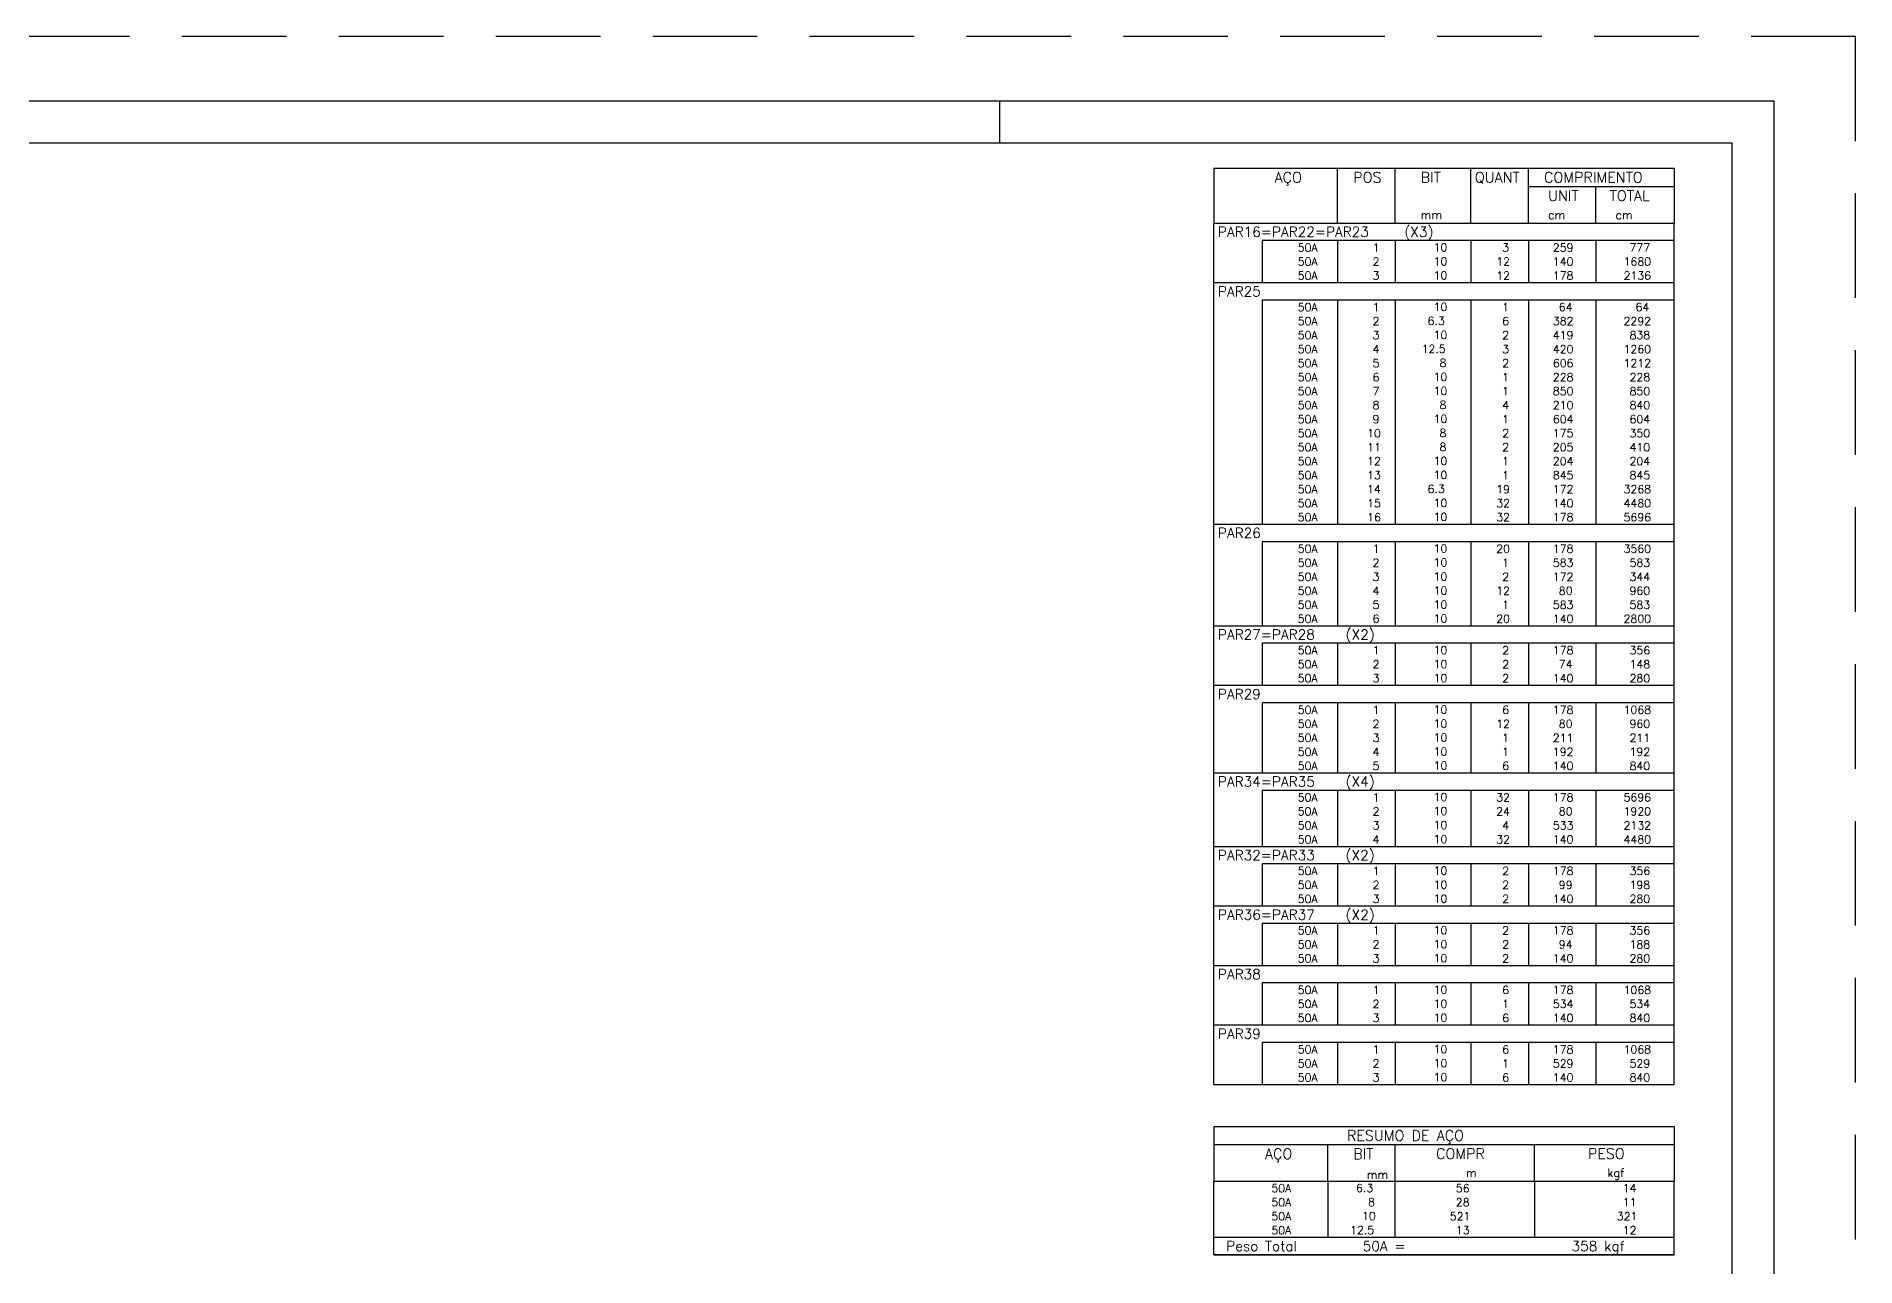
# Model space of a CAD drawing. Extents: x -1 to 122, y -1 to 61.
# Drawn here: x 78.26 to 121.74, y 31.65 to 61.05 of the extents above; entities that cross this region are included whole.
import ezdxf

# ---------------------------------------------------------------- set-up
doc = ezdxf.new("R2010")
doc.units = 0
doc.header["$MEASUREMENT"] = 0
doc.linetypes.add('HIDDEN', pattern=[0.375, 0.25, -0.125])
doc.layers.get('0').update_dxf_attribs({"linetype": 'CONTINUOUS'})
doc.layers.get('Defpoints').update_dxf_attribs({"linetype": 'CONTINUOUS'})
doc.layers.add('ARQ_FOLHA', color=7, linetype='CONTINUOUS')
doc.layers.add('PENA_02', color=2, linetype='CONTINUOUS')
doc.styles.get("Standard").update_dxf_attribs({"font": 'ROMANS.SHX'})

# ---------------------------------------------------------------- blocks, each defined once
blk = doc.blocks.new('FOLHA A1+1 - 1102 X 594')
at = {"layer": 'ARQ_FOLHA', "color": 1}
blk.add_line((-185, 584), (-185, 594), dxfattribs=at)
for points in [[(-1189, 0), (0, 0), (0, 594), (-1189, 594)], [(-1164, 10), (-10, 10), (-10, 584), (-1164, 584)]]:
    blk.add_lwpolyline(points, close=True, dxfattribs=at)
at = {"layer": 'Defpoints', "color": 8, "linetype": 'HIDDEN', "ltscale": 100}
blk.add_lwpolyline([(-1208.5, 609.5), (-1208.5, -15.5), (19.5, -15.5), (19.5, 609.5)], close=True, dxfattribs=at)

msp = doc.modelspace()

# ---------------------------------------------------------------- linework, layer by layer
at = {"layer": 'PENA_02', "linetype": 'Continuous'}
for p, q in [((106.4, 57.902567), (106.4, 56.590067)), ((106.4, 57.902567), (117.4, 57.902567)), ((109.35, 56.590067), (109.35, 57.902567)), ((110.73, 56.590067), (110.73, 57.902567)), ((112.54, 56.590067), (112.54, 57.902567)), ((113.92, 56.590067), (113.92, 57.902567)), ((117.4, 57.902567), (117.4, 56.590067)), ((113.92, 57.465067), (117.4, 57.465067)), ((115.53, 56.590067), (115.53, 57.465067)), ((106.4, 56.590067), (117.4, 56.590067)), ((106.4, 56.17167), (106.4, 56.590067)), ((106.4, 56.590067), (117.4, 56.590067)), ((117.4, 56.17167), (117.4, 56.590067)), ((106.4, 55.836952), (106.4, 56.17167)), ((117.4, 56.17167), (107.55, 56.17167)), ((107.55, 56.17167), (107.55, 55.836952)), ((109.35, 56.17167), (109.35, 55.836952)), ((110.73, 56.17167), (110.73, 55.836952)), ((112.54, 56.17167), (112.54, 55.836952)), ((113.92, 56.17167), (113.92, 55.836952)), ((115.53, 56.17167), (115.53, 55.836952)), ((117.4, 55.836952), (117.4, 56.17167)), ((106.4, 55.502234), (106.4, 55.836952)), ((107.55, 55.836952), (107.55, 55.502234)), ((109.35, 55.836952), (109.35, 55.502234)), ((110.73, 55.836952), (110.73, 55.502234)), ((112.54, 55.836952), (112.54, 55.502234)), ((113.92, 55.836952), (113.92, 55.502234)), ((115.53, 55.836952), (115.53, 55.502234)), ((117.4, 55.502234), (117.4, 55.836952)), ((106.4, 55.167516), (106.4, 55.502234)), ((107.55, 55.502234), (107.55, 55.167516)), ((109.35, 55.502234), (109.35, 55.167516)), ((110.73, 55.502234), (110.73, 55.167516)), ((112.54, 55.502234), (112.54, 55.167516)), ((113.92, 55.502234), (113.92, 55.167516)), ((115.53, 55.502234), (115.53, 55.167516)), ((117.4, 55.167516), (117.4, 55.502234)), ((106.4, 54.749118), (106.4, 55.167516)), ((106.4, 55.167516), (117.4, 55.167516)), ((117.4, 54.749118), (117.4, 55.167516)), ((106.4, 54.4144), (106.4, 54.749118)), ((106.4, 54.079682), (106.4, 54.4144)), ((117.4, 54.749118), (107.55, 54.749118)), ((107.55, 54.749118), (107.55, 54.4144)), ((107.55, 54.4144), (107.55, 54.079682)), ((109.35, 54.749118), (109.35, 54.4144)), ((109.35, 54.4144), (109.35, 54.079682)), ((110.73, 54.749118), (110.73, 54.4144)), ((110.73, 54.4144), (110.73, 54.079682)), ((112.54, 54.749118), (112.54, 54.4144)), ((112.54, 54.4144), (112.54, 54.079682)), ((113.92, 54.749118), (113.92, 54.4144)), ((113.92, 54.4144), (113.92, 54.079682)), ((115.53, 54.749118), (115.53, 54.4144)), ((115.53, 54.4144), (115.53, 54.079682)), ((117.4, 54.4144), (117.4, 54.749118)), ((117.4, 54.079682), (117.4, 54.4144)), ((106.4, 53.744964), (106.4, 54.079682)), ((107.55, 54.079682), (107.55, 53.744964)), ((109.35, 54.079682), (109.35, 53.744964)), ((110.73, 54.079682), (110.73, 53.744964)), ((112.54, 54.079682), (112.54, 53.744964)), ((113.92, 54.079682), (113.92, 53.744964)), ((115.53, 54.079682), (115.53, 53.744964)), ((117.4, 53.744964), (117.4, 54.079682)), ((106.4, 53.410246), (106.4, 53.744964)), ((107.55, 53.744964), (107.55, 53.410246)), ((109.35, 53.744964), (109.35, 53.410246)), ((110.73, 53.744964), (110.73, 53.410246)), ((112.54, 53.744964), (112.54, 53.410246)), ((113.92, 53.744964), (113.92, 53.410246)), ((115.53, 53.744964), (115.53, 53.410246)), ((117.4, 53.410246), (117.4, 53.744964)), ((106.4, 53.075528), (106.4, 53.410246)), ((106.4, 52.74081), (106.4, 53.075528)), ((107.55, 53.410246), (107.55, 53.075528)), ((107.55, 53.075528), (107.55, 52.74081)), ((109.35, 53.410246), (109.35, 53.075528)), ((109.35, 53.075528), (109.35, 52.74081)), ((110.73, 53.410246), (110.73, 53.075528)), ((110.73, 53.075528), (110.73, 52.74081)), ((112.54, 53.410246), (112.54, 53.075528)), ((112.54, 53.075528), (112.54, 52.74081)), ((113.92, 53.410246), (113.92, 53.075528)), ((113.92, 53.075528), (113.92, 52.74081)), ((115.53, 53.410246), (115.53, 53.075528)), ((115.53, 53.075528), (115.53, 52.74081)), ((117.4, 53.075528), (117.4, 53.410246)), ((117.4, 52.74081), (117.4, 53.075528)), ((106.4, 52.406092), (106.4, 52.74081)), ((107.55, 52.74081), (107.55, 52.406092)), ((109.35, 52.74081), (109.35, 52.406092)), ((110.73, 52.74081), (110.73, 52.406092)), ((112.54, 52.74081), (112.54, 52.406092)), ((113.92, 52.74081), (113.92, 52.406092)), ((115.53, 52.74081), (115.53, 52.406092)), ((117.4, 52.406092), (117.4, 52.74081)), ((106.4, 52.071374), (106.4, 52.406092)), ((107.55, 52.406092), (107.55, 52.071374)), ((109.35, 52.406092), (109.35, 52.071374)), ((110.73, 52.406092), (110.73, 52.071374)), ((112.54, 52.406092), (112.54, 52.071374)), ((113.92, 52.406092), (113.92, 52.071374)), ((115.53, 52.406092), (115.53, 52.071374)), ((117.4, 52.071374), (117.4, 52.406092)), ((106.4, 51.736656), (106.4, 52.071374)), ((107.55, 52.071374), (107.55, 51.736656)), ((109.35, 52.071374), (109.35, 51.736656)), ((110.73, 52.071374), (110.73, 51.736656)), ((112.54, 52.071374), (112.54, 51.736656)), ((113.92, 52.071374), (113.92, 51.736656)), ((115.53, 52.071374), (115.53, 51.736656)), ((117.4, 51.736656), (117.4, 52.071374)), ((106.4, 51.401937), (106.4, 51.736656)), ((106.4, 51.067219), (106.4, 51.401937)), ((107.55, 51.736656), (107.55, 51.401937)), ((107.55, 51.401937), (107.55, 51.067219)), ((109.35, 51.736656), (109.35, 51.401937)), ((109.35, 51.401937), (109.35, 51.067219)), ((110.73, 51.736656), (110.73, 51.401937)), ((110.73, 51.401937), (110.73, 51.067219)), ((112.54, 51.736656), (112.54, 51.401937)), ((112.54, 51.401937), (112.54, 51.067219)), ((113.92, 51.736656), (113.92, 51.401937)), ((113.92, 51.401937), (113.92, 51.067219)), ((115.53, 51.736656), (115.53, 51.401937)), ((115.53, 51.401937), (115.53, 51.067219)), ((117.4, 51.401937), (117.4, 51.736656)), ((117.4, 51.067219), (117.4, 51.401937)), ((106.4, 50.732501), (106.4, 51.067219)), ((107.55, 51.067219), (107.55, 50.732501)), ((109.35, 51.067219), (109.35, 50.732501)), ((110.73, 51.067219), (110.73, 50.732501)), ((112.54, 51.067219), (112.54, 50.732501)), ((113.92, 51.067219), (113.92, 50.732501)), ((115.53, 51.067219), (115.53, 50.732501)), ((117.4, 50.732501), (117.4, 51.067219)), ((106.4, 50.397783), (106.4, 50.732501)), ((107.55, 50.732501), (107.55, 50.397783)), ((109.35, 50.732501), (109.35, 50.397783)), ((110.73, 50.732501), (110.73, 50.397783)), ((112.54, 50.732501), (112.54, 50.397783)), ((113.92, 50.732501), (113.92, 50.397783)), ((115.53, 50.732501), (115.53, 50.397783)), ((117.4, 50.397783), (117.4, 50.732501)), ((106.4, 50.063065), (106.4, 50.397783)), ((106.4, 49.728347), (106.4, 50.063065)), ((107.55, 50.397783), (107.55, 50.063065)), ((107.55, 50.063065), (107.55, 49.728347)), ((109.35, 50.397783), (109.35, 50.063065)), ((109.35, 50.063065), (109.35, 49.728347)), ((110.73, 50.397783), (110.73, 50.063065)), ((110.73, 50.063065), (110.73, 49.728347)), ((112.54, 50.397783), (112.54, 50.063065)), ((112.54, 50.063065), (112.54, 49.728347)), ((113.92, 50.397783), (113.92, 50.063065)), ((113.92, 50.063065), (113.92, 49.728347)), ((115.53, 50.397783), (115.53, 50.063065)), ((115.53, 50.063065), (115.53, 49.728347)), ((117.4, 50.063065), (117.4, 50.397783)), ((117.4, 49.728347), (117.4, 50.063065)), ((106.4, 49.393629), (106.4, 49.728347)), ((107.55, 49.728347), (107.55, 49.393629)), ((109.35, 49.728347), (109.35, 49.393629)), ((110.73, 49.728347), (110.73, 49.393629)), ((112.54, 49.728347), (112.54, 49.393629)), ((113.92, 49.728347), (113.92, 49.393629)), ((115.53, 49.728347), (115.53, 49.393629)), ((117.4, 49.393629), (117.4, 49.728347)), ((106.4, 48.975232), (106.4, 49.393629)), ((106.4, 49.393629), (117.4, 49.393629)), ((117.4, 48.975232), (117.4, 49.393629)), ((106.4, 48.640513), (106.4, 48.975232)), ((117.4, 48.975232), (107.55, 48.975232)), ((107.55, 48.975232), (107.55, 48.640513)), ((109.35, 48.975232), (109.35, 48.640513)), ((110.73, 48.975232), (110.73, 48.640513)), ((112.54, 48.975232), (112.54, 48.640513)), ((113.92, 48.975232), (113.92, 48.640513)), ((115.53, 48.975232), (115.53, 48.640513)), ((117.4, 48.640513), (117.4, 48.975232)), ((106.4, 48.305795), (106.4, 48.640513)), ((106.4, 47.971077), (106.4, 48.305795)), ((107.55, 48.640513), (107.55, 48.305795)), ((107.55, 48.305795), (107.55, 47.971077)), ((109.35, 48.640513), (109.35, 48.305795)), ((109.35, 48.305795), (109.35, 47.971077)), ((110.73, 48.640513), (110.73, 48.305795)), ((110.73, 48.305795), (110.73, 47.971077)), ((112.54, 48.640513), (112.54, 48.305795)), ((112.54, 48.305795), (112.54, 47.971077)), ((113.92, 48.640513), (113.92, 48.305795)), ((113.92, 48.305795), (113.92, 47.971077)), ((115.53, 48.640513), (115.53, 48.305795)), ((115.53, 48.305795), (115.53, 47.971077)), ((117.4, 48.305795), (117.4, 48.640513)), ((117.4, 47.971077), (117.4, 48.305795)), ((106.4, 47.636359), (106.4, 47.971077)), ((107.55, 47.971077), (107.55, 47.636359)), ((109.35, 47.971077), (109.35, 47.636359)), ((110.73, 47.971077), (110.73, 47.636359)), ((112.54, 47.971077), (112.54, 47.636359)), ((113.92, 47.971077), (113.92, 47.636359)), ((115.53, 47.971077), (115.53, 47.636359)), ((117.4, 47.636359), (117.4, 47.971077)), ((106.4, 47.301641), (106.4, 47.636359)), ((107.55, 47.636359), (107.55, 47.301641)), ((109.35, 47.636359), (109.35, 47.301641)), ((110.73, 47.636359), (110.73, 47.301641)), ((112.54, 47.636359), (112.54, 47.301641)), ((113.92, 47.636359), (113.92, 47.301641)), ((115.53, 47.636359), (115.53, 47.301641)), ((117.4, 47.301641), (117.4, 47.636359)), ((106.4, 46.966923), (106.4, 47.301641)), ((106.4, 46.548526), (106.4, 46.966923)), ((106.4, 46.966923), (117.4, 46.966923)), ((107.55, 47.301641), (107.55, 46.966923)), ((109.35, 47.301641), (109.35, 46.966923)), ((110.73, 47.301641), (110.73, 46.966923)), ((112.54, 47.301641), (112.54, 46.966923)), ((113.92, 47.301641), (113.92, 46.966923)), ((115.53, 47.301641), (115.53, 46.966923)), ((117.4, 46.966923), (117.4, 47.301641)), ((117.4, 46.548526), (117.4, 46.966923)), ((106.4, 46.213808), (106.4, 46.548526)), ((117.4, 46.548526), (107.55, 46.548526)), ((107.55, 46.548526), (107.55, 46.213808)), ((109.35, 46.548526), (109.35, 46.213808)), ((110.73, 46.548526), (110.73, 46.213808)), ((112.54, 46.548526), (112.54, 46.213808)), ((113.92, 46.548526), (113.92, 46.213808)), ((115.53, 46.548526), (115.53, 46.213808)), ((117.4, 46.213808), (117.4, 46.548526)), ((106.4, 45.879089), (106.4, 46.213808)), ((107.55, 46.213808), (107.55, 45.879089)), ((109.35, 46.213808), (109.35, 45.879089)), ((110.73, 46.213808), (110.73, 45.879089)), ((112.54, 46.213808), (112.54, 45.879089)), ((113.92, 46.213808), (113.92, 45.879089)), ((115.53, 46.213808), (115.53, 45.879089)), ((117.4, 45.879089), (117.4, 46.213808)), ((106.4, 45.544371), (106.4, 45.879089)), ((107.55, 45.879089), (107.55, 45.544371)), ((109.35, 45.879089), (109.35, 45.544371)), ((110.73, 45.879089), (110.73, 45.544371)), ((112.54, 45.879089), (112.54, 45.544371)), ((113.92, 45.879089), (113.92, 45.544371)), ((115.53, 45.879089), (115.53, 45.544371)), ((117.4, 45.544371), (117.4, 45.879089)), ((106.4, 45.125974), (106.4, 45.544371)), ((106.4, 45.544371), (117.4, 45.544371)), ((117.4, 45.125974), (117.4, 45.544371)), ((106.4, 44.791256), (106.4, 45.125974)), ((106.4, 44.456538), (106.4, 44.791256)), ((117.4, 45.125974), (107.55, 45.125974)), ((107.55, 45.125974), (107.55, 44.791256)), ((107.55, 44.791256), (107.55, 44.456538)), ((109.35, 45.125974), (109.35, 44.791256)), ((109.35, 44.791256), (109.35, 44.456538)), ((110.73, 45.125974), (110.73, 44.791256)), ((110.73, 44.791256), (110.73, 44.456538)), ((112.54, 45.125974), (112.54, 44.791256)), ((112.54, 44.791256), (112.54, 44.456538)), ((113.92, 45.125974), (113.92, 44.791256)), ((113.92, 44.791256), (113.92, 44.456538)), ((115.53, 45.125974), (115.53, 44.791256)), ((115.53, 44.791256), (115.53, 44.456538)), ((117.4, 44.791256), (117.4, 45.125974)), ((117.4, 44.456538), (117.4, 44.791256)), ((106.4, 44.12182), (106.4, 44.456538)), ((107.55, 44.456538), (107.55, 44.12182)), ((109.35, 44.456538), (109.35, 44.12182)), ((110.73, 44.456538), (110.73, 44.12182)), ((112.54, 44.456538), (112.54, 44.12182)), ((113.92, 44.456538), (113.92, 44.12182)), ((115.53, 44.456538), (115.53, 44.12182)), ((117.4, 44.12182), (117.4, 44.456538)), ((106.4, 43.787102), (106.4, 44.12182)), ((107.55, 44.12182), (107.55, 43.787102)), ((109.35, 44.12182), (109.35, 43.787102)), ((110.73, 44.12182), (110.73, 43.787102)), ((112.54, 44.12182), (112.54, 43.787102)), ((113.92, 44.12182), (113.92, 43.787102)), ((115.53, 44.12182), (115.53, 43.787102)), ((117.4, 43.787102), (117.4, 44.12182)), ((106.4, 43.452384), (106.4, 43.787102)), ((107.55, 43.787102), (107.55, 43.452384)), ((109.35, 43.787102), (109.35, 43.452384)), ((110.73, 43.787102), (110.73, 43.452384)), ((112.54, 43.787102), (112.54, 43.452384)), ((113.92, 43.787102), (113.92, 43.452384)), ((115.53, 43.787102), (115.53, 43.452384)), ((117.4, 43.452384), (117.4, 43.787102)), ((106.4, 43.033986), (106.4, 43.452384)), ((106.4, 43.452384), (117.4, 43.452384)), ((117.4, 43.033986), (117.4, 43.452384)), ((106.4, 42.699268), (106.4, 43.033986)), ((106.4, 42.36455), (106.4, 42.699268)), ((117.4, 43.033986), (107.55, 43.033986)), ((107.55, 43.033986), (107.55, 42.699268)), ((107.55, 42.699268), (107.55, 42.36455)), ((109.35, 43.033986), (109.35, 42.699268)), ((109.35, 42.699268), (109.35, 42.36455)), ((110.73, 43.033986), (110.73, 42.699268)), ((110.73, 42.699268), (110.73, 42.36455)), ((112.54, 43.033986), (112.54, 42.699268)), ((112.54, 42.699268), (112.54, 42.36455)), ((113.92, 43.033986), (113.92, 42.699268)), ((113.92, 42.699268), (113.92, 42.36455)), ((115.53, 43.033986), (115.53, 42.699268)), ((115.53, 42.699268), (115.53, 42.36455)), ((117.4, 42.699268), (117.4, 43.033986)), ((117.4, 42.36455), (117.4, 42.699268)), ((106.4, 42.029832), (106.4, 42.36455)), ((107.55, 42.36455), (107.55, 42.029832)), ((109.35, 42.36455), (109.35, 42.029832)), ((110.73, 42.36455), (110.73, 42.029832)), ((112.54, 42.36455), (112.54, 42.029832)), ((113.92, 42.36455), (113.92, 42.029832)), ((115.53, 42.36455), (115.53, 42.029832)), ((117.4, 42.029832), (117.4, 42.36455)), ((106.4, 41.695114), (106.4, 42.029832)), ((107.55, 42.029832), (107.55, 41.695114)), ((109.35, 42.029832), (109.35, 41.695114)), ((110.73, 42.029832), (110.73, 41.695114)), ((112.54, 42.029832), (112.54, 41.695114)), ((113.92, 42.029832), (113.92, 41.695114)), ((115.53, 42.029832), (115.53, 41.695114)), ((117.4, 41.695114), (117.4, 42.029832)), ((106.4, 41.276716), (106.4, 41.695114)), ((106.4, 41.695114), (117.4, 41.695114)), ((117.4, 41.276716), (117.4, 41.695114)), ((106.4, 40.941998), (106.4, 41.276716)), ((106.4, 40.60728), (106.4, 40.941998)), ((117.4, 41.276716), (107.55, 41.276716)), ((107.55, 41.276716), (107.55, 40.941998)), ((107.55, 40.941998), (107.55, 40.60728)), ((109.35, 41.276716), (109.35, 40.941998)), ((109.35, 40.941998), (109.35, 40.60728)), ((110.73, 41.276716), (110.73, 40.941998)), ((110.73, 40.941998), (110.73, 40.60728)), ((112.54, 41.276716), (112.54, 40.941998)), ((112.54, 40.941998), (112.54, 40.60728)), ((113.92, 41.276716), (113.92, 40.941998)), ((113.92, 40.941998), (113.92, 40.60728)), ((115.53, 41.276716), (115.53, 40.941998)), ((115.53, 40.941998), (115.53, 40.60728)), ((117.4, 40.941998), (117.4, 41.276716)), ((117.4, 40.60728), (117.4, 40.941998)), ((106.4, 40.272562), (106.4, 40.60728)), ((107.55, 40.60728), (107.55, 40.272562)), ((109.35, 40.60728), (109.35, 40.272562)), ((110.73, 40.60728), (110.73, 40.272562)), ((112.54, 40.60728), (112.54, 40.272562)), ((113.92, 40.60728), (113.92, 40.272562)), ((115.53, 40.60728), (115.53, 40.272562)), ((117.4, 40.272562), (117.4, 40.60728)), ((106.4, 39.854164), (106.4, 40.272562)), ((106.4, 40.272562), (117.4, 40.272562)), ((117.4, 39.854164), (117.4, 40.272562)), ((106.4, 39.519446), (106.4, 39.854164)), ((117.4, 39.854164), (107.55, 39.854164)), ((107.55, 39.854164), (107.55, 39.519446)), ((109.35, 39.854164), (109.35, 39.519446)), ((110.73, 39.854164), (110.73, 39.519446)), ((112.54, 39.854164), (112.54, 39.519446)), ((113.92, 39.854164), (113.92, 39.519446)), ((115.53, 39.854164), (115.53, 39.519446)), ((117.4, 39.519446), (117.4, 39.854164)), ((106.4, 39.184728), (106.4, 39.519446)), ((106.4, 38.85001), (106.4, 39.184728)), ((107.55, 39.519446), (107.55, 39.184728)), ((107.55, 39.184728), (107.55, 38.85001)), ((109.35, 39.519446), (109.35, 39.184728)), ((109.35, 39.184728), (109.35, 38.85001)), ((110.73, 39.519446), (110.73, 39.184728)), ((110.73, 39.184728), (110.73, 38.85001)), ((112.54, 39.519446), (112.54, 39.184728)), ((112.54, 39.184728), (112.54, 38.85001)), ((113.92, 39.519446), (113.92, 39.184728)), ((113.92, 39.184728), (113.92, 38.85001)), ((115.53, 39.519446), (115.53, 39.184728)), ((115.53, 39.184728), (115.53, 38.85001)), ((117.4, 39.184728), (117.4, 39.519446)), ((117.4, 38.85001), (117.4, 39.184728)), ((106.4, 38.431612), (106.4, 38.85001)), ((106.4, 38.85001), (117.4, 38.85001)), ((117.4, 38.431612), (117.4, 38.85001)), ((106.4, 38.096894), (106.4, 38.431612)), ((117.4, 38.431612), (107.55, 38.431612)), ((107.55, 38.431612), (107.55, 38.096894)), ((109.35, 38.431612), (109.35, 38.096894)), ((110.73, 38.431612), (110.73, 38.096894)), ((112.54, 38.431612), (112.54, 38.096894)), ((113.92, 38.431612), (113.92, 38.096894)), ((115.53, 38.431612), (115.53, 38.096894)), ((117.4, 38.096894), (117.4, 38.431612)), ((106.4, 37.762176), (106.4, 38.096894)), ((107.55, 38.096894), (107.55, 37.762176)), ((109.35, 38.096894), (109.35, 37.762176)), ((110.73, 38.096894), (110.73, 37.762176)), ((112.54, 38.096894), (112.54, 37.762176)), ((113.92, 38.096894), (113.92, 37.762176)), ((115.53, 38.096894), (115.53, 37.762176)), ((117.4, 37.762176), (117.4, 38.096894)), ((106.4, 37.427458), (106.4, 37.762176)), ((106.4, 37.009061), (106.4, 37.427458)), ((106.4, 37.427458), (117.4, 37.427458)), ((107.55, 37.762176), (107.55, 37.427458)), ((109.35, 37.762176), (109.35, 37.427458)), ((110.73, 37.762176), (110.73, 37.427458)), ((112.54, 37.762176), (112.54, 37.427458)), ((113.92, 37.762176), (113.92, 37.427458)), ((115.53, 37.762176), (115.53, 37.427458)), ((117.4, 37.427458), (117.4, 37.762176)), ((117.4, 37.009061), (117.4, 37.427458)), ((106.4, 36.674343), (106.4, 37.009061)), ((117.4, 37.009061), (107.55, 37.009061)), ((107.55, 37.009061), (107.55, 36.674343)), ((109.35, 37.009061), (109.35, 36.674343)), ((110.73, 37.009061), (110.73, 36.674343)), ((112.54, 37.009061), (112.54, 36.674343)), ((113.92, 37.009061), (113.92, 36.674343)), ((115.53, 37.009061), (115.53, 36.674343)), ((117.4, 36.674343), (117.4, 37.009061)), ((106.4, 36.339625), (106.4, 36.674343)), ((107.55, 36.674343), (107.55, 36.339625)), ((109.35, 36.674343), (109.35, 36.339625)), ((110.73, 36.674343), (110.73, 36.339625)), ((112.54, 36.674343), (112.54, 36.339625)), ((113.92, 36.674343), (113.92, 36.339625)), ((115.53, 36.674343), (115.53, 36.339625)), ((117.4, 36.339625), (117.4, 36.674343)), ((106.4, 36.004906), (106.4, 36.339625)), ((107.55, 36.339625), (107.55, 36.004906)), ((109.35, 36.339625), (109.35, 36.004906)), ((110.73, 36.339625), (110.73, 36.004906)), ((112.54, 36.339625), (112.54, 36.004906)), ((113.92, 36.339625), (113.92, 36.004906)), ((115.53, 36.339625), (115.53, 36.004906)), ((117.4, 36.004906), (117.4, 36.339625)), ((106.4, 36.004906), (117.4, 36.004906)), ((106.4, 35.004906), (106.4, 33.692406)), ((106.4, 35.004906), (117.4, 35.004906)), ((117.4, 35.004906), (117.4, 33.692406)), ((106.4, 34.567406), (117.4, 34.567406)), ((109.12, 33.692406), (109.12, 34.567406)), ((110.73, 33.692406), (110.73, 34.567406)), ((114.065, 33.692406), (114.065, 34.567406)), ((106.4, 33.692406), (117.4, 33.692406)), ((106.4, 33.357688), (106.4, 33.692406)), ((109.12, 33.692406), (109.12, 33.357688)), ((110.73, 33.357688), (110.73, 33.692406)), ((114.065, 33.692406), (114.065, 33.357688)), ((117.4, 33.357688), (117.4, 33.692406)), ((106.4, 33.022969), (106.4, 33.357688)), ((109.12, 33.357688), (109.12, 33.02297)), ((110.73, 33.022969), (110.73, 33.357688)), ((114.065, 33.357688), (114.065, 33.022969)), ((117.4, 33.022969), (117.4, 33.357688)), ((106.4, 32.688251), (106.4, 33.022969)), ((106.4, 32.353532), (106.4, 32.688251)), ((109.12, 33.022969), (109.12, 32.688251)), ((109.12, 32.688251), (109.12, 32.353533)), ((110.73, 32.688251), (110.73, 33.022969)), ((110.73, 32.353532), (110.73, 32.688251)), ((114.065, 33.022969), (114.065, 32.688251)), ((114.065, 32.688251), (114.065, 32.353532)), ((117.4, 32.688251), (117.4, 33.022969)), ((117.4, 32.353532), (117.4, 32.688251)), ((106.4, 32.353532), (117.4, 32.353532)), ((106.4, 31.935135), (106.4, 32.353532)), ((106.4, 32.353532), (117.4, 32.353532)), ((117.4, 31.935135), (117.4, 32.353532)), ((117.4, 31.935135), (106.4, 31.935135)), ((106.4, 31.935135), (117.4, 31.935135))]:
    msp.add_line(p, q, dxfattribs=at)

# ---------------------------------------------------------------- block references
at = {"xscale": 0.09999999999999938, "yscale": 0.09999999999999938, "zscale": 0.09999999999999938}
msp.add_blockref('FOLHA A1+1 - 1102 X 594', (119.786331, 0.101748), dxfattribs=at)

# ---------------------------------------------------------------- texts
at = {"layer": 'PENA_02', "linetype": 'Continuous'}
for s, height, p in [('AÇO', 0.25, (107.84958, 57.558817)), ('POS', 0.25, (109.73, 57.558817)), ('BIT', 0.25, (111.34, 57.558817)), ('QUANT', 0.25, (112.636489, 57.558817)), ('COMPRIMENTO', 0.25, (114.289469, 57.558817)), ('UNIT', 0.25, (114.386854, 57.121317)), ('TOTAL', 0.25, (115.859307, 57.121317)), ('PAR16=PAR22=PAR23   (X3)', 0.239084, (106.495798, 56.261326)), ('mm', 0.2, (111.34, 56.683817)), ('cm', 0.2, (114.386854, 56.683817)), ('cm', 0.2, (115.996854, 56.683817)), ('     50A', 0.191268, (107.689661, 55.908677)), ('  1', 0.191268, (109.93, 55.908677)), ('     10', 0.191268, (110.936543, 55.914457)), ('    3', 0.191268, (112.72, 55.908677)), ('    259', 0.191268, (113.93, 55.908677)), ('    777', 0.191268, (115.763622, 55.908677)), ('     50A', 0.191268, (107.689661, 55.573959)), ('  2', 0.191268, (109.93, 55.573959)), ('     10', 0.191268, (110.936543, 55.579739)), ('   12', 0.191268, (112.72, 55.573959)), ('    140', 0.191268, (113.93, 55.573959)), ('   1680', 0.191268, (115.763622, 55.573959)), ('     50A', 0.191268, (107.689661, 55.239241)), ('  3', 0.191268, (109.93, 55.239241)), ('     10', 0.191268, (110.936543, 55.245021)), ('   12', 0.191268, (112.72, 55.239241)), ('    178', 0.191268, (113.93, 55.239241)), ('   2136', 0.191268, (115.763622, 55.239241)), ('PAR25', 0.239084, (106.495798, 54.838775)), ('     50A', 0.191268, (107.689661, 54.486125)), ('  1', 0.191268, (109.93, 54.486125)), ('     10', 0.191268, (110.936543, 54.491905)), ('    1', 0.191268, (112.72, 54.486125)), ('     64', 0.191268, (113.93, 54.486125)), ('     64', 0.191268, (115.763622, 54.486125)), ('     50A', 0.191268, (107.689661, 54.151407)), ('     50A', 0.191268, (107.689661, 53.816689)), ('  2', 0.191268, (109.93, 54.151407)), ('  3', 0.191268, (109.93, 53.816689)), ('    6.3', 0.191268, (110.936543, 54.157187)), ('     10', 0.191268, (110.936543, 53.822469)), ('    2', 0.191268, (112.72, 53.816689)), ('    6', 0.191268, (112.72, 54.151407)), ('    382', 0.191268, (113.93, 54.151407)), ('    419', 0.191268, (113.93, 53.816689)), ('   2292', 0.191268, (115.763622, 54.151407)), ('    838', 0.191268, (115.763622, 53.816689)), ('     50A', 0.191268, (107.689661, 53.481971)), ('  4', 0.191268, (109.93, 53.481971)), ('   12.5', 0.191268, (110.936543, 53.487751)), ('    3', 0.191268, (112.72, 53.481971)), ('    420', 0.191268, (113.93, 53.481971)), ('   1260', 0.191268, (115.763622, 53.481971)), ('     50A', 0.191268, (107.689661, 53.147253)), ('  5', 0.191268, (109.93, 53.147253)), ('      8', 0.191268, (110.936543, 53.153033)), ('    2', 0.191268, (112.72, 53.147253)), ('    606', 0.191268, (113.93, 53.147253)), ('   1212', 0.191268, (115.763622, 53.147253)), ('     50A', 0.191268, (107.689661, 52.812535)), ('     50A', 0.191268, (107.689661, 52.477817)), ('  7', 0.191268, (109.93, 52.477817)), ('  6', 0.191268, (109.93, 52.812535)), ('     10', 0.191268, (110.936543, 52.818315)), ('     10', 0.191268, (110.936543, 52.483597)), ('    1', 0.191268, (112.72, 52.812535)), ('    1', 0.191268, (112.72, 52.477817)), ('    228', 0.191268, (113.93, 52.812535)), ('    850', 0.191268, (113.93, 52.477817)), ('    228', 0.191268, (115.763622, 52.812535)), ('    850', 0.191268, (115.763622, 52.477817)), ('     50A', 0.191268, (107.689661, 52.143099)), ('  8', 0.191268, (109.93, 52.143099)), ('      8', 0.191268, (110.936543, 52.148879)), ('    4', 0.191268, (112.72, 52.143099)), ('    210', 0.191268, (113.93, 52.143099)), ('    840', 0.191268, (115.763622, 52.143099)), ('     50A', 0.191268, (107.689661, 51.808381)), ('  9', 0.191268, (109.93, 51.808381)), ('     10', 0.191268, (110.936543, 51.814161)), ('    1', 0.191268, (112.72, 51.808381)), ('    604', 0.191268, (113.93, 51.808381)), ('    604', 0.191268, (115.763622, 51.808381)), ('     50A', 0.191268, (107.689661, 51.473663)), ('     50A', 0.191268, (107.689661, 51.138945)), (' 10', 0.191268, (109.93, 51.473663)), (' 11', 0.191268, (109.93, 51.138945)), ('      8', 0.191268, (110.936543, 51.479443)), ('      8', 0.191268, (110.936543, 51.144725)), ('    2', 0.191268, (112.72, 51.473663)), ('    2', 0.191268, (112.72, 51.138945)), ('    205', 0.191268, (113.93, 51.138945)), ('    175', 0.191268, (113.93, 51.473663)), ('    350', 0.191268, (115.763622, 51.473663)), ('    410', 0.191268, (115.763622, 51.138945)), ('     50A', 0.191268, (107.689661, 50.804227)), (' 12', 0.191268, (109.93, 50.804227)), ('     10', 0.191268, (110.936543, 50.810007)), ('    1', 0.191268, (112.72, 50.804227)), ('    204', 0.191268, (113.93, 50.804227)), ('    204', 0.191268, (115.763622, 50.804227)), ('     50A', 0.191268, (107.689661, 50.469508)), (' 13', 0.191268, (109.93, 50.469508)), ('     10', 0.191268, (110.936543, 50.475288)), ('    1', 0.191268, (112.72, 50.469508)), ('    845', 0.191268, (113.93, 50.469508)), ('    845', 0.191268, (115.763622, 50.469508)), ('     50A', 0.191268, (107.689661, 50.13479)), (' 14', 0.191268, (109.93, 50.13479)), ('    6.3', 0.191268, (110.936543, 50.14057)), ('   19', 0.191268, (112.72, 50.13479)), ('    172', 0.191268, (113.93, 50.13479)), ('   3268', 0.191268, (115.763622, 50.13479)), ('     50A', 0.191268, (107.689661, 49.800072)), ('     50A', 0.191268, (107.689661, 49.465354)), (' 15', 0.191268, (109.93, 49.800072)), (' 16', 0.191268, (109.93, 49.465354)), ('     10', 0.191268, (110.936543, 49.805852)), ('     10', 0.191268, (110.936543, 49.471134)), ('   32', 0.191268, (112.72, 49.800072)), ('   32', 0.191268, (112.72, 49.465354)), ('    140', 0.191268, (113.93, 49.800072)), ('    178', 0.191268, (113.93, 49.465354)), ('   4480', 0.191268, (115.763622, 49.800072)), ('   5696', 0.191268, (115.763622, 49.465354)), ('PAR26', 0.239084, (106.495798, 49.064888)), ('     50A', 0.191268, (107.689661, 48.712239)), ('  1', 0.191268, (109.93, 48.712239)), ('     10', 0.191268, (110.936543, 48.718019)), ('   20', 0.191268, (112.72, 48.712239)), ('    178', 0.191268, (113.93, 48.712239)), ('   3560', 0.191268, (115.763622, 48.712239)), ('     50A', 0.191268, (107.689661, 48.377521)), ('  2', 0.191268, (109.93, 48.377521)), ('     10', 0.191268, (110.936543, 48.383301)), ('    1', 0.191268, (112.72, 48.377521)), ('    583', 0.191268, (113.93, 48.377521)), ('    583', 0.191268, (115.763622, 48.377521)), ('     50A', 0.191268, (107.689661, 48.042803)), ('     50A', 0.191268, (107.689661, 47.708084)), ('  3', 0.191268, (109.93, 48.042803)), ('  4', 0.191268, (109.93, 47.708084)), ('     10', 0.191268, (110.936543, 48.048583)), ('     10', 0.191268, (110.936543, 47.713864)), ('   12', 0.191268, (112.72, 47.708084)), ('    2', 0.191268, (112.72, 48.042803)), ('    172', 0.191268, (113.93, 48.042803)), ('     80', 0.191268, (113.93, 47.708084)), ('    344', 0.191268, (115.763622, 48.042803)), ('    960', 0.191268, (115.763622, 47.708084)), ('     50A', 0.191268, (107.689661, 47.373366)), ('  5', 0.191268, (109.93, 47.373366)), ('     10', 0.191268, (110.936543, 47.379146)), ('    1', 0.191268, (112.72, 47.373366)), ('    583', 0.191268, (113.93, 47.373366)), ('    583', 0.191268, (115.763622, 47.373366)), ('     50A', 0.191268, (107.689661, 47.038648)), ('  6', 0.191268, (109.93, 47.038648)), ('     10', 0.191268, (110.936543, 47.044428)), ('   20', 0.191268, (112.72, 47.038648)), ('    140', 0.191268, (113.93, 47.038648)), ('   2800', 0.191268, (115.763622, 47.038648)), ('PAR27=PAR28   (X2)', 0.239084, (106.495798, 46.638182)), ('     50A', 0.191268, (107.689661, 46.285533)), ('     50A', 0.191268, (107.689661, 45.950815)), ('  2', 0.191268, (109.93, 45.950815)), ('  1', 0.191268, (109.93, 46.285533)), ('     10', 0.191268, (110.936543, 46.291313)), ('     10', 0.191268, (110.936543, 45.956595)), ('    2', 0.191268, (112.72, 46.285533)), ('    2', 0.191268, (112.72, 45.950815)), ('    178', 0.191268, (113.93, 46.285533)), ('     74', 0.191268, (113.93, 45.950815)), ('    356', 0.191268, (115.763622, 46.285533)), ('    148', 0.191268, (115.763622, 45.950815)), ('     50A', 0.191268, (107.689661, 45.616097)), ('  3', 0.191268, (109.93, 45.616097)), ('     10', 0.191268, (110.936543, 45.621877)), ('    2', 0.191268, (112.72, 45.616097)), ('    140', 0.191268, (113.93, 45.616097)), ('    280', 0.191268, (115.763622, 45.616097)), ('PAR29', 0.239084, (106.495798, 45.21563)), ('     50A', 0.191268, (107.689661, 44.862981)), ('  1', 0.191268, (109.93, 44.862981)), ('     10', 0.191268, (110.936543, 44.868761)), ('    6', 0.191268, (112.72, 44.862981)), ('    178', 0.191268, (113.93, 44.862981)), ('   1068', 0.191268, (115.763622, 44.862981)), ('     50A', 0.191268, (107.689661, 44.528263)), ('     50A', 0.191268, (107.689661, 44.193545)), ('  2', 0.191268, (109.93, 44.528263)), ('  3', 0.191268, (109.93, 44.193545)), ('     10', 0.191268, (110.936543, 44.534043)), ('     10', 0.191268, (110.936543, 44.199325)), ('   12', 0.191268, (112.72, 44.528263)), ('    1', 0.191268, (112.72, 44.193545)), ('    211', 0.191268, (113.93, 44.193545)), ('     80', 0.191268, (113.93, 44.528263)), ('    960', 0.191268, (115.763622, 44.528263)), ('    211', 0.191268, (115.763622, 44.193545)), ('     50A', 0.191268, (107.689661, 43.858827)), ('  4', 0.191268, (109.93, 43.858827)), ('     10', 0.191268, (110.936543, 43.864607)), ('    1', 0.191268, (112.72, 43.858827)), ('    192', 0.191268, (113.93, 43.858827)), ('    192', 0.191268, (115.763622, 43.858827)), ('     50A', 0.191268, (107.689661, 43.524109)), ('  5', 0.191268, (109.93, 43.524109)), ('     10', 0.191268, (110.936543, 43.529889)), ('    6', 0.191268, (112.72, 43.524109)), ('    140', 0.191268, (113.93, 43.524109)), ('    840', 0.191268, (115.763622, 43.524109)), ('PAR34=PAR35   (X4)', 0.239084, (106.495798, 43.123643)), ('     50A', 0.191268, (107.689661, 42.770993)), ('     50A', 0.191268, (107.689661, 42.436275)), ('  2', 0.191268, (109.93, 42.436275)), ('  1', 0.191268, (109.93, 42.770993)), ('     10', 0.191268, (110.936543, 42.776773)), ('     10', 0.191268, (110.936543, 42.442055)), ('   32', 0.191268, (112.72, 42.770993)), ('   24', 0.191268, (112.72, 42.436275)), ('    178', 0.191268, (113.93, 42.770993)), ('     80', 0.191268, (113.93, 42.436275)), ('   5696', 0.191268, (115.763622, 42.770993)), ('   1920', 0.191268, (115.763622, 42.436275)), ('     50A', 0.191268, (107.689661, 42.101557)), ('  3', 0.191268, (109.93, 42.101557)), ('     10', 0.191268, (110.936543, 42.107337)), ('    4', 0.191268, (112.72, 42.101557)), ('    533', 0.191268, (113.93, 42.101557)), ('   2132', 0.191268, (115.763622, 42.101557)), ('     50A', 0.191268, (107.689661, 41.766839)), ('  4', 0.191268, (109.93, 41.766839)), ('     10', 0.191268, (110.936543, 41.772619)), ('   32', 0.191268, (112.72, 41.766839)), ('    140', 0.191268, (113.93, 41.766839)), ('   4480', 0.191268, (115.763622, 41.766839)), ('PAR32=PAR33   (X2)', 0.239084, (106.495798, 41.366373)), ('     50A', 0.191268, (107.689661, 41.013723)), ('  1', 0.191268, (109.93, 41.013723)), ('     10', 0.191268, (110.936543, 41.019503)), ('     10', 0.191268, (110.936543, 40.684785)), ('    2', 0.191268, (112.72, 41.013723)), ('    178', 0.191268, (113.93, 41.013723)), ('    356', 0.191268, (115.763622, 41.013723)), ('     50A', 0.191268, (107.689661, 40.679005)), ('     50A', 0.191268, (107.689661, 40.344287)), ('  2', 0.191268, (109.93, 40.679005)), ('  3', 0.191268, (109.93, 40.344287)), ('     10', 0.191268, (110.936543, 40.350067)), ('    2', 0.191268, (112.72, 40.679005)), ('    2', 0.191268, (112.72, 40.344287)), ('    140', 0.191268, (113.93, 40.344287)), ('     99', 0.191268, (113.93, 40.679005)), ('    280', 0.191268, (115.763622, 40.344287)), ('    198', 0.191268, (115.763622, 40.679005)), ('PAR36=PAR37   (X2)', 0.239084, (106.495798, 39.943821)), ('     50A', 0.191268, (107.689661, 39.591171)), ('  1', 0.191268, (109.93, 39.591171)), ('     10', 0.191268, (110.936543, 39.596951)), ('    2', 0.191268, (112.72, 39.591171)), ('    178', 0.191268, (113.93, 39.591171)), ('    356', 0.191268, (115.763622, 39.591171)), ('     50A', 0.191268, (107.689661, 39.256453)), ('  2', 0.191268, (109.93, 39.256453)), ('     10', 0.191268, (110.936543, 39.262233)), ('    2', 0.191268, (112.72, 39.256453)), ('     94', 0.191268, (113.93, 39.256453)), ('    188', 0.191268, (115.763622, 39.256453)), ('PAR38', 0.239084, (106.495798, 38.521269)), ('     50A', 0.191268, (107.689661, 38.921735)), ('  3', 0.191268, (109.93, 38.921735)), ('     10', 0.191268, (110.936543, 38.927515)), ('    2', 0.191268, (112.72, 38.921735)), ('    140', 0.191268, (113.93, 38.921735)), ('    280', 0.191268, (115.763622, 38.921735)), ('     50A', 0.191268, (107.689661, 38.168619)), ('  1', 0.191268, (109.93, 38.168619)), ('     10', 0.191268, (110.936543, 38.1744)), ('    6', 0.191268, (112.72, 38.168619)), ('    178', 0.191268, (113.93, 38.168619)), ('   1068', 0.191268, (115.763622, 38.168619)), ('     50A', 0.191268, (107.689661, 37.833901)), ('  2', 0.191268, (109.93, 37.833901)), ('     10', 0.191268, (110.936543, 37.839681)), ('    1', 0.191268, (112.72, 37.833901)), ('    534', 0.191268, (113.93, 37.833901)), ('    534', 0.191268, (115.763622, 37.833901)), ('     50A', 0.191268, (107.689661, 37.499183)), ('  3', 0.191268, (109.93, 37.499183)), ('     10', 0.191268, (110.936543, 37.504963)), ('    6', 0.191268, (112.72, 37.499183)), ('    140', 0.191268, (113.93, 37.499183)), ('    840', 0.191268, (115.763622, 37.499183)), ('PAR39', 0.239084, (106.495798, 37.098717)), ('     50A', 0.191268, (107.689661, 36.746068)), ('     50A', 0.191268, (107.689661, 36.41135)), ('  2', 0.191268, (109.93, 36.41135)), ('  1', 0.191268, (109.93, 36.746068)), ('     10', 0.191268, (110.936543, 36.751848)), ('     10', 0.191268, (110.936543, 36.41713)), ('    6', 0.191268, (112.72, 36.746068)), ('    1', 0.191268, (112.72, 36.41135)), ('    529', 0.191268, (113.93, 36.41135)), ('    178', 0.191268, (113.93, 36.746068)), ('   1068', 0.191268, (115.763622, 36.746068)), ('    529', 0.191268, (115.763622, 36.41135)), ('     50A', 0.191268, (107.689661, 36.076632)), ('  3', 0.191268, (109.93, 36.076632)), ('     10', 0.191268, (110.936543, 36.082412)), ('    6', 0.191268, (112.72, 36.076632)), ('    140', 0.191268, (113.93, 36.076632)), ('    840', 0.191268, (115.763622, 36.076632)), ('RESUMO DE AÇO', 0.25, (109.580497, 34.661156)), ('AÇO', 0.25, (107.61958, 34.223656)), ('BIT', 0.25, (109.73, 34.223656)), ('COMPR', 0.25, (111.708841, 34.227258)), ('PESO', 0.25, (115.33784, 34.227258)), ('m', 0.2, (112.422841, 33.796157)), ('kgf', 0.2, (115.80063, 33.796157)), ('     50A', 0.191268, (107.059661, 33.429414)), ('    6.3', 0.191268, (109.226542, 33.435194)), ('mm', 0.2, (110.050798, 33.749555)), ('     56', 0.191268, (111.467658, 33.429414)), ('      14', 0.191268, (115.315265, 33.429414)), ('     50A', 0.191268, (107.059661, 33.094695)), ('      8', 0.191268, (109.226542, 33.100475)), ('     28', 0.191268, (111.467658, 33.094695)), ('      11', 0.191268, (115.315265, 33.094695)), ('     50A', 0.191268, (107.059661, 32.759977)), ('     50A', 0.191268, (107.059661, 32.425258)), ('   12.5', 0.191268, (109.226542, 32.431038)), ('     10', 0.191268, (109.226542, 32.765757)), ('    521', 0.191268, (111.467658, 32.759977)), ('     13', 0.191268, (111.467658, 32.425258)), ('     321', 0.191268, (115.315265, 32.759977)), ('      12', 0.191268, (115.315265, 32.425258)), ('Peso Total        50A =', 0.239084, (106.692829, 32.024791)), ('     358 kgf', 0.239084, (114.057004, 32.024791))]:
    msp.add_text(s, height=height, dxfattribs=at).set_placement(p)

doc.saveas('drawing.dxf')
